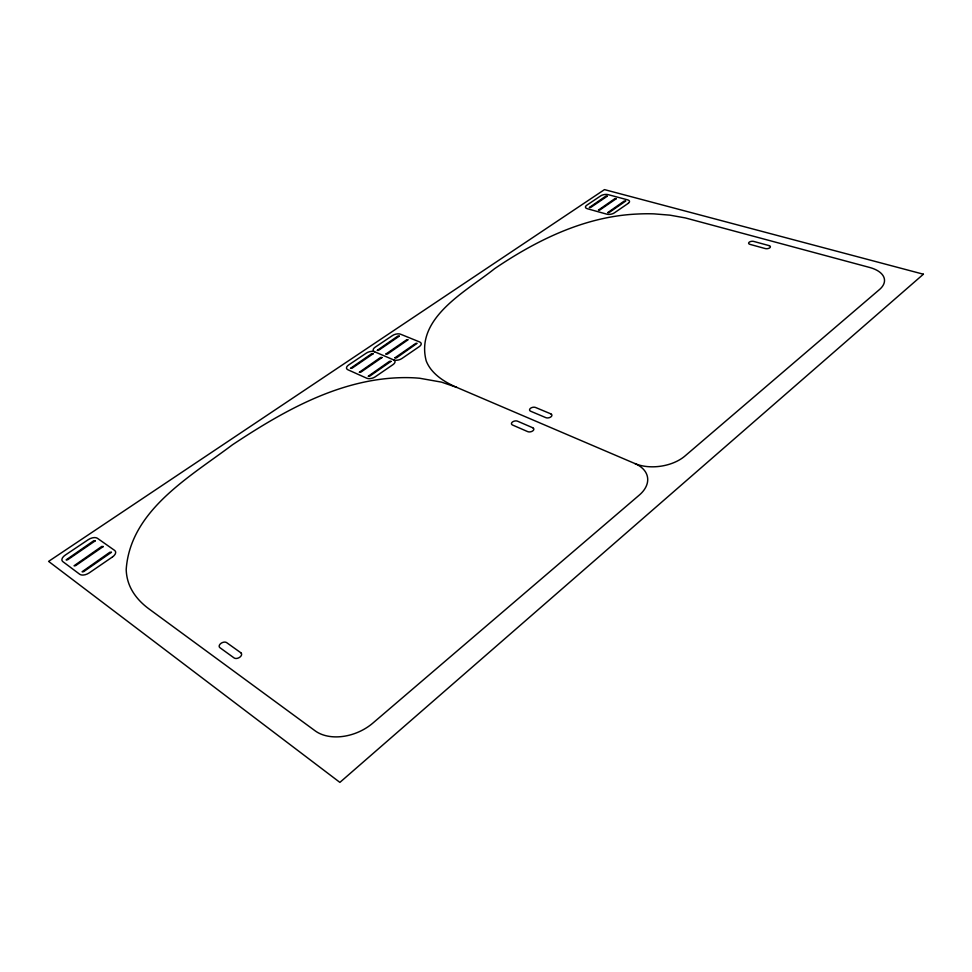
<?xml version="1.0" encoding="UTF-8"?>
<svg xmlns="http://www.w3.org/2000/svg" width="972" height="972" viewBox="0 0 972 972"><rect width="100%" height="100%" fill="white"/><g stroke="black" fill="none" stroke-linecap="round" stroke-linejoin="round"><path stroke-width="1.46" d="M456.779 387.403L441.519 382.13L419.685 378.254A119.386 67.87 -16.8 0 0 402.116 377.646C339.507 378.886 283.119 411.18 232.332 444.872C189.892 476.9 130.333 510.312 126.202 569.458A128.413 75.002 -21.2 0 0 128.486 582.593C132.095 593.418 139.944 602.288 149.02 608.946L315.159 730.847A41.99 29.209 -23 0 0 372.883 723.083L639.297 495.088A36.037 22.453 -9.8 0 0 634.947 463.571L456.779 387.403C447.363 383.308 438.129 377.987 431.519 369.943A109.301 57.7 -11.7 0 1 426.21 360.891C414.85 317.674 466.876 290.956 494.554 268.709C537.018 239.902 585.314 216.27 637.438 214.034A104.417 51.953 -9.5 0 1 653.949 213.864L669.915 215.152L685.382 217.935L869.6 267.446A32.1 16.33 -4.2 0 1 879.49 289.535L684.92 456.05A35.223 21.25 -8.3 0 1 634.947 463.571M374.585 351.755L393.563 359.859A6.051 3.159 -15.1 0 0 401.898 358.522L419.345 346.554A5.99 3.11 -14.6 0 0 419.697 341.986L400.622 334.234A5.917 3.025 -14.9 0 0 392.506 335.547L375.156 347.186A5.966 3.074 -15.4 0 0 374.585 351.755A6.002 3.098 -15.7 0 0 366.371 353.079L348.571 365.022A6.063 3.147 -16.2 0 0 347.855 369.737L366.711 378.205A6.136 3.244 -15.9 0 0 375.156 376.857L393.065 364.573A6.075 3.183 -15.3 0 0 393.563 359.859M399.273 336.154L378.582 350.321L377.185 350.394L397.827 336.105L399.273 336.154M394.948 357.805L396.418 357.903L417.11 343.323L415.724 343.42L394.948 357.805M390.987 361.377L369.652 376.188L368.218 376.261L389.505 361.317L390.987 361.377M385.981 353.99L387.451 354.087L408.143 339.702L406.77 339.714L385.981 353.99M382.02 357.538L360.733 372.215L359.3 372.276L380.55 357.477L382.02 357.538M625.616 201.119L609.007 212.613L607.694 212.661L624.218 201.07L625.616 201.119M373.163 353.735L351.925 368.279L350.503 368.339L371.717 353.674L373.163 353.735M616.37 198.628L599.76 210.037L598.436 210.061L614.972 198.592L616.357 198.604M111.428 552.303L83.604 571.682L82.085 571.767L109.872 552.23L111.416 552.351M607.208 196.174L605.872 196.101L589.311 207.522L590.624 207.486L607.184 196.283M103.263 546.531L75.549 565.692L74.042 565.777L101.732 546.458L103.263 546.58M95.22 540.845L67.615 559.787L66.12 559.884L93.701 540.772L95.22 540.845M923.4 274.213L339.884 782.387L48.6 561.391L604.475 189.613L923.4 274.213M112.509 556.92L89.205 572.897A7.326 4.034 -25 0 1 79.765 574.294L62.791 561.585A7.229 3.9 -25 0 1 65.221 555.121L88.258 539.667A7.12 3.839 -24.3 0 1 97.407 538.281L114.672 550.444A7.217 3.973 -24.3 0 1 112.509 556.92M628.277 203.318L614.34 212.88A5.419 2.515 -9.9 0 1 606.759 214.156L587.185 208.676A5.346 2.466 -10.3 0 1 586.772 205.214L600.684 195.882A5.31 2.418 -10 0 1 608.071 194.619L627.669 199.868A5.382 2.479 -9.6 0 1 628.277 203.318M769.046 245.6L753.75 241.433A3.256 1.592 -6.7 0 0 749.23 242.186A3.256 1.592 -6.7 0 0 749.91 244.349L765.219 248.553A3.293 1.616 -6.4 0 0 769.788 247.799A3.293 1.616 -6.4 0 0 769.046 245.6M550.772 413.841L535.572 407.487A3.621 2.078 -12 0 0 530.53 408.276A3.621 2.078 -12 0 0 530.651 411.229L545.839 417.644A3.657 2.114 -11.6 0 0 550.942 416.854A3.657 2.114 -11.6 0 0 550.772 413.841M532.717 427.753L517.554 421.192A3.657 2.114 -12.6 0 0 512.475 421.982A3.657 2.114 -12.6 0 0 512.536 425.019L527.699 431.629A3.694 2.163 -12.2 0 0 532.838 430.839A3.694 2.163 -12.2 0 0 532.717 427.753M240.813 652.747L226.634 642.614A4.362 2.734 -24.6 0 0 220.887 643.428A4.362 2.734 -24.6 0 0 219.939 647.704L234.094 657.935A4.398 2.807 -24.6 0 0 239.926 657.121A4.398 2.807 -24.6 0 0 240.813 652.747"/></g></svg>
